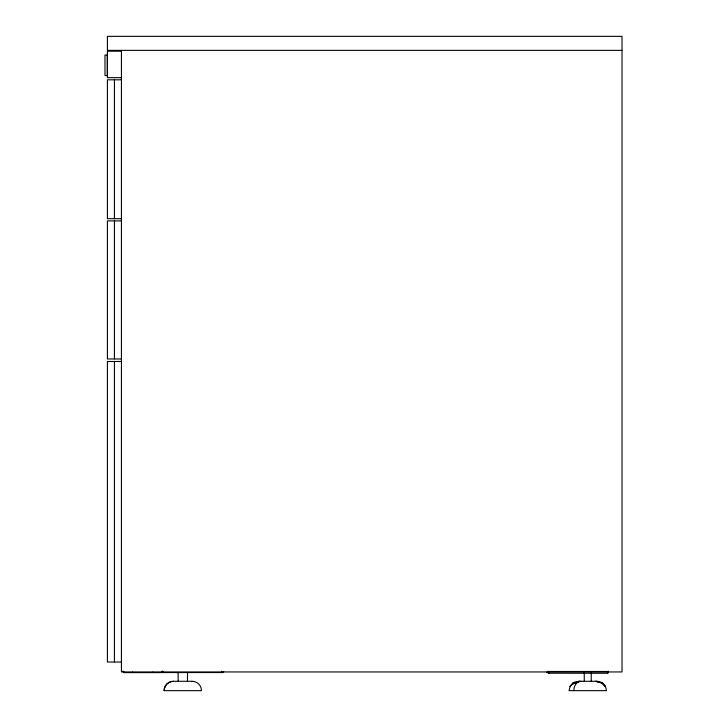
<?xml version="1.0" encoding="UTF-8"?>
<svg xmlns="http://www.w3.org/2000/svg" width="727" height="727" viewBox="0 0 727 727"><rect width="100%" height="100%" fill="white"/><g stroke="black" fill="none" stroke-linecap="round" stroke-linejoin="round"><path stroke-width="1.09" d="M162.057 671.257L161.367 672.602L124.126 672.602L122.781 671.257M162.712 671.257L161.367 672.602M547.749 671.275L546.858 672.539L548.967 673.257L548.967 671.484L548.04 671.366M608.526 671.275C607.39 673.847 607.681 673.12 608.381 671.366M162.584 671.266L162.584 672.602L162.657 671.466M575.493 682.408L572.467 684.034L570.086 686.433L569.059 690.65L606.409 690.65C606.209 685.197 601.629 681.108 596.195 681.299L602.901 683.371L596.622 681.299L578.846 681.299L572.567 683.371L570.086 686.433L574.085 682.399L579.274 681.299L576.402 682.19M162.712 672.557L222.171 672.557L223.725 671.884L223.434 671.466M579.973 681.299L572.467 684.034L574.085 682.399L572.567 683.371L574.484 682.78M222.171 672.557L221.617 672.602L221.617 671.266M622.021 50.372L107.414 50.372L107.414 36.35L622.021 36.35L622.021 671.948L121.436 671.948L121.436 50.372M121.436 51.19L107.414 51.19L107.414 77.671L121.436 77.671M121.436 79.816L107.414 79.816L107.414 218.691L121.436 218.691M121.436 220.899L107.414 220.899L107.414 358.956L121.436 358.956M121.436 361.492L107.414 361.492L107.414 662.024L121.436 662.024M548.967 671.484L607.99 671.484M548.412 673.211L607.99 673.257M192.137 681.299A9.351 9.351 0 0 1 201.488 690.65L164.084 690.65A9.351 9.351 0 0 1 173.435 681.299L192.201 681.299M595.495 681.299L599.084 682.19M603.001 684.034L605.382 686.433L601.383 682.399M123.436 671.257L124.126 672.602M591.215 672.53L591.215 681.299M584.254 672.53L584.254 681.299M187.521 672.53L187.466 681.299M178.115 672.53L178.17 681.299M152.952 672.111L152.952 672.602M132.541 672.111L132.541 672.602M114.43 79.816L114.43 218.691M114.43 220.899L114.43 358.956M114.43 361.492L114.43 662.024M164.148 690.65A9.351 9.351 0 0 1 173.499 681.299M573.821 690.65A9.351 6.961 -90 0 1 580.773 681.299M107.305 55.07L104.979 55.07L104.997 75.572L107.332 75.563L107.305 55.07"/></g></svg>
